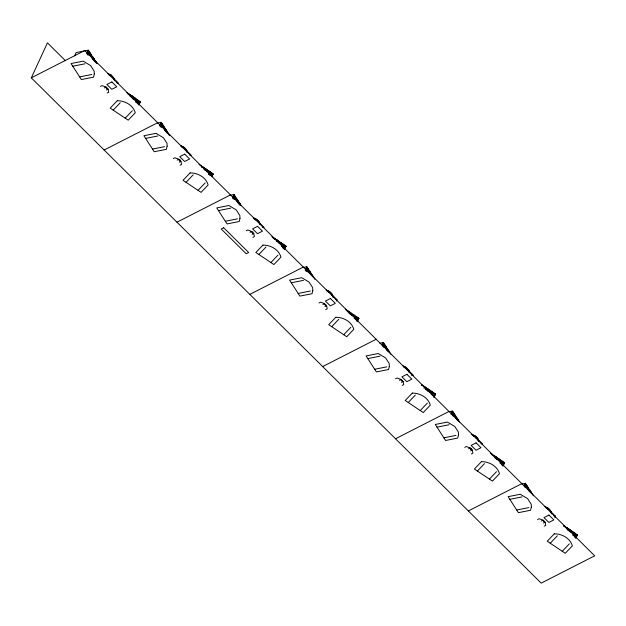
<?xml version="1.0" encoding="UTF-8"?>
<svg xmlns="http://www.w3.org/2000/svg" width="626" height="626" viewBox="0 0 626 626"><rect width="100%" height="100%" fill="white"/><g stroke="black" fill="none" stroke-linecap="round" stroke-linejoin="round"><path stroke-width="0.94" d="M137.352 103.212L137.368 99.769L135.678 102.101M210.195 175.397L210.211 171.954L208.521 174.286M283.03 247.575L283.054 244.14L281.364 246.472M355.873 319.761L355.897 316.326L354.206 318.657M432.386 395.585L432.402 392.142L431.275 393.699M501.559 464.132L501.575 460.689L499.892 463.029M574.402 537.178L574.418 532.875L572.735 535.214M137.039 103.126L137.822 100.043M209.882 175.311L210.665 172.228M282.717 247.497L283.508 244.414M355.56 319.683L356.35 316.6M501.246 464.054L502.036 460.963M574.089 536.239L574.879 533.149M87.75 53.867L88.282 50.166L76.137 52.561L74.619 55.863M160.592 126.053L161.125 122.344L157.658 123.032M233.302 199.162L233.968 194.529L229.632 195.39M306.278 270.424L306.81 266.715L302.475 267.576M382.791 346.241L383.323 342.539L379.849 343.22M451.964 414.788L452.496 411.086L449.03 411.775M524.807 486.973L525.339 483.272L521.865 483.961M133.025 99.151C133.393 97.742 132.837 99.511 133.8 98.618M31.3 77.835L84.8 50.526L594.7 555.818L541.2 583.127L31.3 77.835L47.451 42.873L65.487 60.745M86.67 53.719L88.313 50.158L97.077 63.782M87.155 54.11L88.704 50.761M87.82 55.111L89.361 51.786M89.776 52.435L89.025 54.063L87.577 51.801M88.861 55.299L89.995 52.827L88.211 54.298M92.898 59.423L91.795 57.717L92.374 56.465M92.327 58.797L93.008 57.326L96.584 62.897M93.47 58.171L94.416 59.642L92.531 56.708L93.47 58.171L93.008 59.173L89.581 52.874M93.579 59.932L93.798 59.893M94.111 60.878L94.573 59.885M94.362 60.644L93.712 59.642M129.23 94.87L129.433 94.432M130.897 96.717L131.358 95.715L129.707 94.612L133.009 96.819L131.358 95.715L132.274 96.326M131.804 97.828L131.922 97.554M133.275 97.007L132.704 98.251L137.618 100.481M133.901 99.503L134.113 99.182M134.347 99.792L135.161 98.032L128.886 93.837M136.225 102.241L137.368 99.769M137.806 102.155L138.557 100.536M138.166 104.659L139.708 101.31M138.847 105.074L140.388 101.756L127.751 93.337M159.607 125.646L161.156 122.344L165.921 129.739M159.998 126.296L161.539 122.946M161.453 125.591L162.204 123.971M162.619 124.621L161.868 126.249L160.42 123.987M161.696 127.485L162.838 125.012L160.459 126.976M163.715 126.319L163.253 127.313L165.374 131.037M164.638 129.903L165.217 128.651M165.741 131.609L166.313 130.357L165.374 128.893M166.954 133.064L167.416 132.07M168.715 134.84L166.712 130.975M201.815 167.611L202.276 166.618M210.461 172.666L205.547 170.436L206.118 169.184M205.852 169.004L204.201 167.901L208.755 170.953L208.294 171.947L203.74 168.903L204.201 167.901L202.55 166.798M209.068 174.427L210.211 171.954M210.649 174.341L211.4 172.721M211.799 175.116L212.55 173.488M211.948 176.728L213.231 173.942L208.755 170.953M232.449 197.824L233.999 194.529L241.049 205.484M232.841 198.473L234.382 195.124M234.296 197.777L235.047 196.149M235.462 196.807L234.711 198.426L233.255 196.165M234.539 199.671L235.681 197.198L234.163 198.098M238.216 201.079L239.155 202.542L238.584 203.794L237.481 202.088L238.06 200.836M240.259 204.248L239.797 205.25L235.259 197.245M257.489 221.424L257.928 220.469L258.366 221.627M274.916 239.242L275.119 238.803M276.465 241.331L277.044 240.087L275.393 238.975M278.961 241.37L278.39 242.622L283.304 244.852M281.911 246.613L283.054 244.14M283.492 246.527L284.243 244.907M283.844 249.023L285.393 245.674M284.423 249.696L286.074 246.128L271.84 236.636M305.198 270.275L306.842 266.707L314.862 279.235M305.684 270.659L307.225 267.31M306.349 271.661L307.89 268.335M308.305 268.992L307.554 270.612L306.098 268.351M307.382 271.856L308.524 269.383L306.145 271.348M310.324 274.266L310.903 273.022M311.537 275.73L311.998 274.728L312.945 276.191M313.094 276.434L312.898 276.872L306.638 267.153M336.311 301.145L336.984 299.682L332.101 294.838L333.055 297.389M347.759 311.427L347.962 310.989M349.425 313.266L349.887 312.272L348.236 311.161M356.147 317.038L351.233 314.808L351.804 313.556M354.754 318.798L355.897 316.326M356.335 318.712L357.086 317.085M356.687 321.208L358.236 317.859M357.376 321.631L358.917 318.313L345.482 309.354M382.063 345.309L383.355 342.532L390.843 354.23M382.987 344.754L383.738 343.134M383.644 345.779L384.395 344.159M384.818 344.809L384.067 346.436L382.611 344.175M383.894 347.673L385.037 345.208L383.519 346.1M387.416 348.839L386.837 350.09L384.614 345.247M389.607 352.258L389.403 352.696L383.151 342.97M421.674 385.6L421.963 384.982L428.168 389.129M423.943 388.151L424.592 386.743M428.442 389.317L427.628 391.078L432.691 392.971M427.214 388.496L431.071 391.078L430.422 392.486L425.868 389.435L426.517 388.034L424.866 386.923M431.259 394.615L432.402 392.142M432.981 392.353L431.924 394.646L434.467 396.352M432.66 395.139L433.716 392.846M433.81 395.914L434.867 393.621M433.888 397.447L435.406 394.153L421.994 385.178M434.17 397.048L435.547 394.075L431.071 391.078M450.97 414.381L452.528 411.079L459.578 422.041M452.16 413.309L452.911 411.681M452.825 414.334L453.576 412.706M453.991 413.356L453.24 414.983L451.784 412.722M453.067 416.227L454.21 413.755L452.692 414.655M456.589 417.393L456.01 418.637L453.787 413.794M457.223 420.093L457.684 419.099L456.745 417.628M458.78 420.805L458.576 421.243L452.324 411.517M476.018 437.973L476.456 437.026L476.895 438.184M493.445 455.791L493.648 455.352M494.994 457.888L495.565 456.644L493.914 455.532L497.224 457.747L495.573 456.636M501.833 461.409L496.911 459.171L497.49 457.927M500.432 463.162L501.575 460.689M502.021 463.083L502.764 461.456M502.373 465.58L503.922 462.231M502.952 466.245L504.603 462.684L490.361 453.193M524.087 486.05L525.37 483.264L533.391 495.784M525.003 485.494L525.754 483.867M525.668 486.519L526.411 484.892M526.834 485.541L526.083 487.169L524.627 484.907M526.294 487.584L527.053 485.94L525.269 487.411M529.432 489.579L528.853 490.823L526.63 485.979M530.065 492.279L530.527 491.285L529.588 489.814L531.474 492.748L530.527 491.285M531.623 492.991L531.419 493.429L525.167 483.702M554.839 517.702L555.512 516.231L550.63 511.395L551.584 513.946M563.65 526.216L563.854 525.777L565.098 526.607M566.287 527.976L566.491 527.538M567.954 529.823L568.408 528.829L566.757 527.718L570.067 529.932L568.416 528.821M574.676 533.587L569.754 531.357L570.333 530.112M573.275 535.347L574.418 532.875M574.856 535.269L575.607 533.642M575.216 537.765L576.765 534.416M575.795 538.43L577.446 534.87L564.01 525.91M180.147 159.802L179.451 160.491M252.99 231.988L252.294 232.676M471.519 448.545L470.815 449.225M94.847 61.583L95.324 61.708M113.189 110.129L120.278 102.719M132.837 97.977L131.71 97.413M134.034 98.783L134.465 99.072L133.894 99.651M139.191 103.016L140.373 101.78L138.103 103.493M125.208 118.165L132.289 110.755M186.032 182.315L193.121 174.897M198.043 190.351L205.132 182.941M258.874 254.5L265.956 247.082M284.282 247.998L286.051 246.151L283.03 248.436M270.886 262.537L277.975 255.126M331.717 326.686L338.799 319.268M357.712 319.565L358.894 318.329L356.624 320.05M343.729 334.722L350.818 327.312M408.23 402.502L415.312 395.092M420.242 410.539L427.331 403.128M477.403 471.049L484.485 463.639M503.398 463.936L504.579 462.7L501.559 464.993M489.415 479.093L496.504 471.675M550.246 543.235L557.328 535.825M576.241 536.122L577.422 534.886L575.153 536.607M562.258 551.279L569.347 543.861M233.897 198.669L235.681 197.198M383.253 346.679L385.037 345.208M452.426 415.226L454.21 413.755M210.946 175.679L213.216 173.965L198.998 164.45M433.137 395.875L435.406 394.153M100.512 86.411L102.054 85.621L106.013 87.045L108.095 89.103L108.721 92.233L107.179 93.024M104.346 87.898L106.013 87.045M106.608 88.305L107.054 88.078M106.428 89.956L108.095 89.103M104.143 150.013L157.642 122.712M173.355 158.597L174.897 157.807L178.856 159.231L180.937 161.289L181.563 164.419L180.022 165.201M177.189 160.084L178.856 159.231M179.271 162.142L180.937 161.289M176.986 222.199L230.485 194.897M246.19 230.783L247.74 229.992L251.699 231.417L253.78 233.475L254.406 236.605L252.865 237.387M250.032 232.269L251.699 231.417M252.106 234.327L253.78 233.475M249.829 294.384L303.328 267.083M319.033 302.968L320.582 302.178L324.542 303.602L326.615 305.66L327.249 308.79L325.708 309.573M322.875 304.455L324.542 303.602M325.137 304.862L325.583 304.635M324.949 306.513L326.615 305.66M322.672 366.57L376.171 339.269M395.546 378.785L397.087 377.994L401.055 379.419L403.128 381.477L403.762 384.607L402.213 385.397M399.388 380.272L401.055 379.419M401.642 380.678L402.095 380.451M401.462 382.329L403.128 381.477M395.515 438.756L449.014 411.454M464.719 447.332L466.26 446.549L470.228 447.973L472.301 450.031L472.935 453.154L471.394 453.944M468.561 448.826L470.228 447.973M470.635 450.884L472.301 450.031M468.358 510.941L521.857 483.632M537.562 519.517L539.103 518.735L543.071 520.159L545.144 522.217L545.778 525.339L544.237 526.13M541.404 521.004L543.071 520.159M543.658 521.411L544.111 521.184M543.478 523.062L545.144 522.217M72.78 66.215L84.925 63.813M79.643 76.881L91.787 74.486M145.623 138.401L157.768 135.999M152.486 149.066L164.63 146.672M218.466 210.586L230.611 208.184M225.329 221.252L237.473 218.85M291.309 282.772L303.454 280.37M298.172 293.438L310.316 291.035M367.814 358.588L379.959 356.186M374.677 369.262L386.821 366.859M436.995 427.135L449.139 424.741M443.857 437.809L456.002 435.406M509.838 499.321L521.974 496.927M516.7 509.994L528.837 507.592M116.812 82.828L118.455 83.125L113.572 78.281M189.655 155.013L191.298 155.311L186.415 150.467L187.057 152.173M262.497 227.199L264.141 227.496L259.258 222.653M335.34 299.385L336.984 299.682M411.853 375.209L413.496 375.498L408.614 370.662L409.248 372.36M481.026 443.756L482.669 444.053L477.787 439.209L478.741 441.76M553.869 515.941L555.512 516.231M411.853 375.115L413.496 375.498M107.688 73.414L111.209 75.073L113.744 78.36M186.587 150.545L187.127 151.68C186.251 148.55 183.535 146.578 180.531 145.6L181.869 146.922M254.039 218.834L253.374 217.785C256.386 218.764 259.086 220.735 259.97 223.865L257.325 220.602L254.657 219.163M326.216 289.971C328.994 290.957 331.796 292.647 332.617 295.636L332.093 294.439M402.729 365.795C405.734 366.773 408.449 368.737 409.318 371.867L406.681 368.604L403.387 366.836M472.56 435.383L471.902 434.342C474.907 435.32 477.622 437.284 478.491 440.414L477.497 438.051M544.745 506.528C547.75 507.506 550.465 509.47 551.334 512.6L550.794 511.465M108.353 74.463L111.639 76.231L114.089 79.087L113.564 77.882M181.814 146.977L184.482 148.417L186.564 150.475M326.874 291.02L330.168 292.78L332.242 294.838M473.186 435.719L475.854 437.151L477.928 439.209M545.403 507.569L548.697 509.337L550.77 511.395M126.804 92.671L128.04 93.501M272.482 237.043L273.726 237.872M345.325 309.221L346.569 310.05M349.887 312.272L351.538 313.376M491.011 453.592L492.255 454.421M127.915 93.986L140.185 102.194M129.613 95.856L135.451 99.761L135.912 98.767L134.668 97.93M137.071 101.67L139.614 103.368M200.883 165.687L203.505 167.432M202.073 167.056L213.028 174.38M204.264 169.576L205.547 170.436M209.913 173.856L212.457 175.554M272.944 237.919L285.871 246.566M276.582 241.088L281.137 244.132L281.598 243.138L280.354 242.301M282.756 246.034L285.3 247.74M346.444 310.543L358.714 318.751M348.142 312.413L353.98 316.318L354.441 315.316L353.197 314.487M349.308 313.516L351.233 314.808M355.599 318.219L358.142 319.925M424.311 387.361L435.258 394.693M425.054 388.707L432.323 393.574M491.473 454.476L504.399 463.123M495.111 457.637L499.665 460.689L500.127 459.687L498.883 458.858M495.635 458.318L496.911 459.171M501.285 462.591L503.828 464.296M564.973 527.1L577.242 535.308M566.671 528.962L572.508 532.875L572.97 531.873L571.726 531.044M567.837 530.073L569.754 531.357M574.128 534.776L576.671 536.482M253.374 217.785L254.712 219.108M471.902 434.342L473.905 436.322M105.567 87.28L107.641 89.338M178.41 159.458L180.484 161.516M251.253 231.643L253.327 233.701M324.096 303.829L326.169 305.887M400.609 379.653L402.682 381.711M469.782 448.2L471.855 450.258M542.625 520.386L544.698 522.444M528.634 488.343L527.921 487.239L527.468 488.233L529.698 491.715M455.791 416.157L455.086 415.054L454.625 416.055L456.855 419.53M386.618 347.61L385.906 346.507L385.444 347.5L388.05 351.546L388.511 350.552L387.564 349.081M310.105 271.786L309.4 270.682L308.939 271.684L309.98 273.625M237.262 199.6L236.558 198.497L236.096 199.498L237.481 202.088M166.837 131.17L166.313 130.357L167.259 131.828M91.584 55.229L90.872 54.133L90.41 55.127L91.795 57.717M311.169 275.158L308.102 269.43M233.795 194.968L240.055 204.694M161.125 122.344L169.701 135.685M160.952 122.782L167.212 132.509M166.586 132.493L162.416 125.059M88.109 50.596L95.872 62.663M332.265 294.916L332.805 296.043M546.764 507.475L547.273 508.57M473.921 435.289L474.43 436.385M404.748 366.742L405.257 367.838M328.243 290.926L328.744 292.021M255.4 218.74L255.901 219.836M182.557 146.554L183.058 147.65M109.714 74.369L110.215 75.464M550.622 510.996L551.146 512.193M477.779 438.81L478.303 440.008M408.606 370.256L409.13 371.461M259.25 222.253L259.774 223.451M186.407 150.068L186.931 151.265M547.343 507.749L547.758 508.828M474.5 435.563L474.915 436.651M405.327 367.016L405.734 368.096M328.822 291.192L329.229 292.279M255.979 219.006L256.386 220.094M183.136 146.828L183.543 147.908M110.293 74.643L110.7 75.723M549.299 509.212L549.738 510.37M548.259 508.179L548.697 509.337M475.416 435.993L475.854 437.151M407.283 368.471L407.722 369.63M406.243 367.446L406.681 368.604M330.771 292.655L331.209 293.813M329.738 291.622L330.168 292.78M258.968 221.494L259.892 224.358M256.895 219.436L257.325 220.602M185.085 148.284L185.523 149.442M184.052 147.259L184.482 148.417M113.283 77.131L114.527 80.832M112.242 76.098L112.68 77.256M111.209 75.073L111.639 76.231M550.34 510.237L551.412 513.132M408.324 369.504L409.396 372.4M331.811 293.68L332.891 296.583M186.125 149.317L187.205 152.212M94.276 73.993L93.501 77.147L81.357 79.549L71.067 63.547L83.211 61.145L90.59 65.573L94.174 71.137L94.276 73.993M167.119 146.179L166.344 149.332L154.199 151.735L143.91 135.732L156.054 133.33L163.433 137.751L167.017 143.323L167.119 146.179M239.961 218.357L239.187 221.518L227.042 223.92L216.752 207.918L228.889 205.516L236.276 209.937L239.86 215.508L239.961 218.357M312.804 290.542L312.03 293.704L299.885 296.106L289.588 280.104L301.732 277.701L309.119 282.123L312.695 287.694L312.804 290.542M389.317 366.366L388.543 369.528L376.398 371.922L366.1 355.92L378.245 353.526L385.632 357.947L389.208 363.51L389.317 366.366M458.49 434.913L457.716 438.075L445.571 440.477L435.273 424.475L447.418 422.073L454.805 426.494L458.381 432.057L458.49 434.913M531.333 507.099L530.558 510.26L518.414 512.663L508.116 496.661L520.261 494.258L527.648 498.679L531.224 504.243L531.333 507.099M117.273 100.708L110.184 108.118L128.205 120.176L135.294 112.766C133.072 105.051 124.957 100.692 117.273 100.708M190.116 172.893L183.027 180.304L201.048 192.362L208.137 184.952C205.915 177.236 197.8 172.878 190.116 172.893M262.959 245.071L255.87 252.489L273.891 264.548L280.98 257.13C278.758 249.414 270.643 245.063 262.959 245.071M335.802 317.257L328.713 324.675L346.734 336.733L353.823 329.315C351.601 321.6 343.486 317.249 335.802 317.257M412.307 393.081L405.225 400.491L423.246 412.55L430.328 405.139C428.114 397.424 419.999 393.065 412.307 393.081M481.48 461.628L474.398 469.046L492.419 481.097L499.509 473.686C497.287 465.971 489.172 461.62 481.48 461.628M554.323 533.814L547.241 541.224L565.262 553.282L572.352 545.872C570.13 538.157 562.015 533.806 554.323 533.814M111.882 81.943L106.905 84.487L111.788 89.33L116.765 86.787L111.882 81.943M184.725 154.129L179.748 156.672L184.631 161.516L189.608 158.973L184.725 154.129M223.67 227.754L221.236 228.999L246.221 253.765L248.663 252.521L223.67 227.754M257.568 226.315L252.591 228.858L257.474 233.694L262.45 231.158L257.568 226.315M330.411 298.5L325.434 301.043L330.317 305.879L335.293 303.344L330.411 298.5M406.916 374.317L401.939 376.86L406.83 381.704L411.806 379.16L406.916 374.317M476.089 442.872L471.112 445.407L476.003 450.25L480.979 447.715L476.089 442.872M548.932 515.057L543.955 517.592L548.846 522.436L553.822 519.893L548.932 515.057M278.695 241.19L277.044 240.087L278.695 241.19M458.631 420.562L457.684 419.099L458.631 420.562M389.458 352.015L388.511 350.552L389.458 352.015M240.102 204.006L239.155 202.542L240.102 204.013"/></g></svg>
